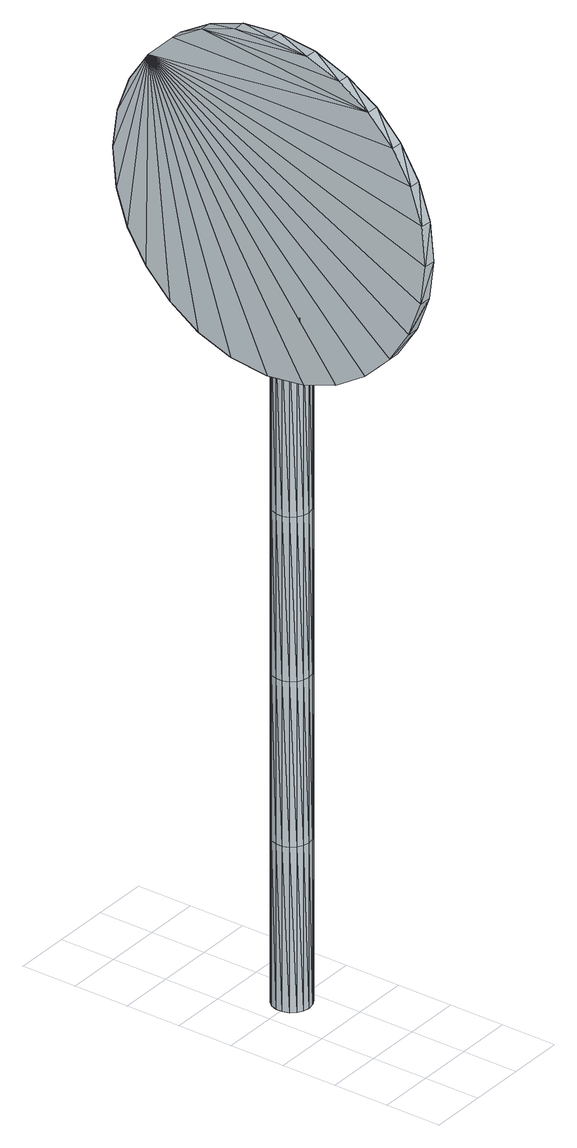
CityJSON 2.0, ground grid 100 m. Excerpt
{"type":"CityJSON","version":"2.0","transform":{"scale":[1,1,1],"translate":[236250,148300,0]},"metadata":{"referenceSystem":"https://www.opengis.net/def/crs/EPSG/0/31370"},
"CityObjects":{
"object1":{"type":"GenericCityObject","attributes":{"cluster":30,"mean_distance_to_centroid":0.116,"new_centroid_x":236204.2,"new_centroid_y":148682.19,"mean_distance_to_camera":8.08,"H1":0,"H2":0,"Z_final":108.71,"cluster2":-1,"proj_x":236210.68,"proj_y":148684.36,"id_line":53237,"bearing_l":161.53,"distance":6.84,"orientation":"right","G_obj":161.53},"geometry":[{"type":"MultiSurface","lod":"2","boundaries":[[[0,1,2]],[[2,1,3]],[[3,1,4]],[[4,1,5]],[[5,1,6]],[[1,7,6]],[[1,8,7]],[[1,9,8]],[[1,10,9]],[[1,11,10]],[[1,12,11]],[[1,13,12]],[[1,14,13]],[[15,14,1]],[[16,15,1]],[[17,16,1]],[[18,17,1]],[[0,18,1]],[[19,20,0]],[[19,0,2]],[[21,19,2]],[[21,2,3]],[[21,3,22]],[[22,3,4]],[[22,4,23]],[[23,4,5]],[[23,5,24]],[[24,5,6]],[[24,6,25]],[[25,6,7]],[[25,7,26]],[[26,7,8]],[[26,8,27]],[[8,9,27]],[[27,9,28]],[[9,10,28]],[[10,29,28]],[[10,11,29]],[[11,30,29]],[[11,12,30]],[[30,12,31]],[[31,12,13]],[[31,13,32]],[[32,13,14]],[[32,14,33]],[[33,14,15]],[[33,15,34]],[[34,15,16]],[[34,16,35]],[[35,16,17]],[[36,35,17]],[[18,36,17]],[[20,36,18]],[[20,18,0]],[[37,38,20]],[[37,20,19]],[[39,37,19]],[[21,39,19]],[[39,21,40]],[[40,21,22]],[[40,22,41]],[[41,22,23]],[[41,23,42]],[[42,23,24]],[[42,24,43]],[[43,24,25]],[[43,25,44]],[[44,25,26]],[[26,45,44]],[[26,27,45]],[[27,46,45]],[[27,28,46]],[[28,47,46]],[[28,29,47]],[[47,29,48]],[[29,30,48]],[[48,30,49]],[[49,30,31]],[[49,31,50]],[[50,31,32]],[[50,32,51]],[[51,32,33]],[[51,33,52]],[[52,33,34]],[[52,34,53]],[[53,34,35]],[[54,53,35]],[[54,35,36]],[[38,54,36]],[[38,36,20]],[[55,56,38]],[[55,38,37]],[[57,55,37]],[[57,37,39]],[[57,39,58]],[[58,39,40]],[[58,40,59]],[[59,40,41]],[[59,41,60]],[[60,41,42]],[[60,42,61]],[[61,42,43]],[[61,43,62]],[[62,43,44]],[[44,63,62]],[[44,45,63]],[[45,64,63]],[[45,46,64]],[[46,65,64]],[[46,47,65]],[[47,66,65]],[[47,48,66]],[[66,48,67]],[[67,48,49]],[[67,49,68]],[[68,49,50]],[[68,50,69]],[[69,50,51]],[[69,51,70]],[[70,51,52]],[[70,52,71]],[[71,52,53]],[[72,71,53]],[[72,53,54]],[[56,72,54]],[[56,54,38]],[[73,74,56]],[[73,56,55]],[[75,73,55]],[[75,55,57]],[[75,57,76]],[[76,57,58]],[[76,58,77]],[[77,58,59]],[[77,59,78]],[[78,59,60]],[[78,60,79]],[[79,60,61]],[[79,61,80]],[[80,61,62]],[[62,81,80]],[[62,63,81]],[[63,82,81]],[[63,64,82]],[[64,83,82]],[[64,65,83]],[[65,84,83]],[[65,66,84]],[[84,66,85]],[[85,66,67]],[[85,67,86]],[[86,67,68]],[[86,68,87]],[[87,68,69]],[[87,69,88]],[[88,69,70]],[[88,70,89]],[[89,70,71]],[[90,89,71]],[[90,71,72]],[[74,90,72]],[[74,72,56]],[[91,92,74]],[[91,74,73]],[[93,91,73]],[[93,73,75]],[[93,75,94]],[[94,75,76]],[[94,76,95]],[[95,76,77]],[[95,77,96]],[[96,77,78]],[[96,78,97]],[[97,78,79]],[[97,79,98]],[[98,79,80]],[[80,99,98]],[[80,81,99]],[[81,100,99]],[[81,82,100]],[[82,101,100]],[[82,83,101]],[[83,102,101]],[[83,84,102]],[[102,84,103]],[[103,84,85]],[[103,85,104]],[[104,85,86]],[[104,86,105]],[[105,86,87]],[[105,87,106]],[[106,87,88]],[[106,88,107]],[[107,88,89]],[[108,107,89]],[[108,89,90]],[[92,108,90]],[[92,90,74]],[[92,91,109]],[[91,93,109]],[[93,94,109]],[[94,95,109]],[[95,96,109]],[[109,96,97]],[[109,97,98]],[[109,98,99]],[[109,99,100]],[[109,100,101]],[[109,101,102]],[[109,102,103]],[[109,103,104]],[[105,109,104]],[[106,109,105]],[[107,109,106]],[[108,109,107]],[[92,109,108]],[[110,111,112]],[[113,112,114]],[[115,112,113]],[[116,112,115]],[[117,112,116]],[[118,112,117]],[[119,112,118]],[[120,112,119]],[[121,112,120]],[[122,112,121]],[[122,123,112]],[[123,110,112]],[[111,124,112]],[[124,125,112]],[[125,126,112]],[[126,127,112]],[[127,128,112]],[[128,129,112]],[[129,130,112]],[[130,131,112]],[[112,131,132]],[[131,133,132]],[[131,134,133]],[[133,134,135]],[[133,135,136]],[[135,137,136]],[[133,136,138]],[[136,139,138]],[[136,137,139]],[[137,140,139]],[[137,135,140]],[[135,141,140]],[[135,134,141]],[[134,142,141]],[[134,131,142]],[[131,143,142]],[[131,130,143]],[[143,130,144]],[[144,130,129]],[[144,129,145]],[[145,129,128]],[[145,128,146]],[[146,127,147]],[[147,127,126]],[[147,126,148]],[[148,126,125]],[[148,125,149]],[[149,125,124]],[[150,149,124]],[[150,124,111]],[[151,150,111]],[[151,111,110]],[[152,151,110]],[[152,110,123]],[[146,128,127]],[[153,123,122]],[[154,153,122]],[[154,122,121]],[[155,154,121]],[[155,121,120]],[[156,155,120]],[[156,120,119]],[[157,156,119]],[[157,119,118]],[[157,118,158]],[[158,118,117]],[[158,117,159]],[[153,152,123]],[[159,117,116]],[[159,116,160]],[[160,116,115]],[[160,115,161]],[[161,115,113]],[[161,113,162]],[[162,113,114]],[[162,114,163]],[[163,114,112]],[[163,112,164]],[[164,112,132]],[[132,165,164]],[[132,133,165]],[[133,138,165]],[[138,139,140]],[[161,162,163]],[[160,161,163]],[[159,160,163]],[[158,159,163]],[[157,158,163]],[[156,157,163]],[[155,156,163]],[[154,155,163]],[[153,154,163]],[[153,163,152]],[[152,163,151]],[[151,163,150]],[[150,163,149]],[[149,163,148]],[[148,163,147]],[[147,163,146]],[[146,163,145]],[[145,163,144]],[[144,163,143]],[[143,163,142]],[[163,164,142]],[[142,164,165]],[[142,165,141]],[[165,140,141]],[[165,138,140]],[[166,167,168]],[[168,167,169]],[[170,168,169]],[[170,169,171]],[[170,171,172]],[[172,171,173]],[[172,173,174]],[[174,173,175]],[[174,175,176]],[[176,175,177]],[[176,177,178]],[[178,177,179]],[[178,179,180]],[[180,179,181]],[[180,181,182]],[[182,181,183]],[[182,183,184]],[[184,183,185]],[[184,185,186]],[[186,185,187]],[[186,187,188]],[[188,187,189]],[[188,189,190]],[[190,189,191]],[[192,190,191]],[[192,191,193]],[[194,192,193]],[[194,193,195]],[[196,194,195]],[[196,195,197]],[[198,196,197]],[[198,197,199]],[[200,198,199]],[[200,199,201]],[[202,200,201]],[[202,201,203]],[[204,202,203]],[[204,203,205]],[[206,204,205]],[[206,205,207]],[[208,206,207]],[[208,207,209]],[[210,208,209]],[[210,209,211]],[[212,210,211]],[[212,211,213]],[[214,212,213]],[[214,213,215]],[[216,214,215]],[[216,215,217]],[[216,217,218]],[[218,217,219]],[[218,219,220]],[[220,219,221]],[[220,221,222]],[[222,221,223]],[[222,223,224]],[[224,223,225]],[[224,225,226]],[[226,225,227]],[[226,227,228]],[[228,227,229]],[[228,229,230]],[[230,229,231]],[[230,231,232]],[[232,231,233]],[[232,233,234]],[[234,233,235]],[[234,235,236]],[[236,235,237]],[[236,237,238]],[[238,237,239]],[[240,238,239]],[[240,239,241]],[[240,241,242]],[[242,241,243]],[[243,244,242]],[[243,245,244]],[[244,245,246]],[[246,245,247]],[[246,247,248]],[[248,247,249]],[[248,249,250]],[[250,249,251]],[[250,251,252]],[[252,251,253]],[[252,253,254]],[[254,253,255]],[[254,255,256]],[[256,255,257]],[[256,257,258]],[[258,257,259]],[[258,259,260]],[[260,259,261]],[[260,261,262]],[[262,261,263]],[[262,263,264]],[[264,263,265]],[[264,265,266]],[[266,265,267]],[[266,267,268]],[[268,267,269]],[[269,270,268]],[[269,271,270]],[[271,272,270]],[[271,273,272]],[[273,274,272]],[[273,275,274]],[[275,276,274]],[[275,277,276]],[[277,278,276]],[[277,279,278]],[[279,280,278]],[[279,281,280]],[[281,282,280]],[[281,283,282]],[[283,284,282]],[[283,285,284]],[[285,286,284]],[[285,287,286]],[[287,288,286]],[[287,289,288]],[[289,290,288]],[[289,291,290]],[[290,291,292]],[[292,291,293]],[[292,293,294]],[[294,293,295]],[[294,295,296]],[[296,295,297]],[[296,297,298]],[[298,297,299]],[[298,299,300]],[[300,299,301]],[[300,301,302]],[[302,301,303]],[[302,303,304]],[[304,303,305]],[[304,305,306]],[[306,305,307]],[[306,307,308]],[[308,307,309]],[[308,309,310]],[[310,309,311]],[[310,311,312]],[[312,311,313]],[[313,166,312]],[[313,167,166]],[[169,167,313]],[[169,313,171]],[[171,313,311]],[[173,171,311]],[[173,311,309]],[[175,173,309]],[[175,309,307]],[[177,175,307]],[[177,307,305]],[[179,177,305]],[[179,305,303]],[[181,179,303]],[[181,303,301]],[[183,181,301]],[[183,301,299]],[[183,299,297]],[[185,183,297]],[[185,297,295]],[[187,185,295]],[[187,295,293]],[[189,187,293]],[[189,293,291]],[[189,291,289]],[[189,289,287]],[[191,189,287]],[[191,287,285]],[[193,191,285]],[[195,193,285]],[[195,285,283]],[[197,195,283]],[[199,197,283]],[[201,199,283]],[[201,283,281]],[[203,201,281]],[[205,203,281]],[[205,281,279]],[[205,279,207]],[[207,279,209]],[[209,279,277]],[[209,277,211]],[[211,277,275]],[[211,275,213]],[[213,275,273]],[[213,273,215]],[[215,273,271]],[[215,271,217]],[[217,271,219]],[[219,271,269]],[[219,269,221]],[[221,269,223]],[[223,269,267]],[[223,267,225]],[[225,267,265]],[[225,265,227]],[[227,265,263]],[[227,263,229]],[[229,263,261]],[[229,261,231]],[[231,261,259]],[[231,259,257]],[[231,257,233]],[[233,257,255]],[[233,255,235]],[[235,255,253]],[[235,253,237]],[[253,251,237]],[[237,251,249]],[[237,249,239]],[[249,247,239]],[[239,247,245]],[[239,245,241]],[[241,245,243]],[[240,242,244]],[[168,312,166]],[[170,312,168]],[[170,310,312]],[[172,310,170]],[[172,308,310]],[[174,308,172]],[[174,306,308]],[[176,306,174]],[[176,304,306]],[[178,304,176]],[[178,302,304]],[[180,302,178]],[[180,300,302]],[[182,300,180]],[[182,298,300]],[[182,296,298]],[[184,296,182]],[[184,294,296]],[[186,294,184]],[[186,292,294]],[[188,292,186]],[[188,290,292]],[[188,288,290]],[[188,286,288]],[[190,286,188]],[[190,284,286]],[[192,284,190]],[[194,284,192]],[[194,282,284]],[[196,282,194]],[[198,282,196]],[[200,282,198]],[[200,280,282]],[[202,280,200]],[[204,280,202]],[[204,278,280]],[[204,206,278]],[[206,208,278]],[[208,276,278]],[[208,210,276]],[[210,274,276]],[[210,212,274]],[[212,272,274]],[[212,214,272]],[[214,270,272]],[[214,216,270]],[[216,218,270]],[[218,268,270]],[[218,220,268]],[[220,222,268]],[[222,266,268]],[[222,224,266]],[[224,264,266]],[[224,226,264]],[[226,262,264]],[[226,228,262]],[[228,260,262]],[[228,230,260]],[[230,258,260]],[[230,256,258]],[[230,232,256]],[[232,254,256]],[[232,234,254]],[[234,252,254]],[[234,236,252]],[[252,236,250]],[[236,248,250]],[[236,238,248]],[[248,238,246]],[[238,244,246]],[[238,240,244]],[[314,315,316]],[[316,315,317]],[[318,316,317]],[[318,317,319]],[[318,319,320]],[[320,319,321]],[[320,321,322]],[[322,321,323]],[[322,323,324]],[[324,323,325]],[[324,325,326]],[[326,325,327]],[[326,327,328]],[[328,327,329]],[[328,329,330]],[[330,329,331]],[[330,331,332]],[[332,331,333]],[[332,333,334]],[[334,333,335]],[[334,335,336]],[[336,335,337]],[[336,337,338]],[[338,337,339]],[[340,338,339]],[[340,339,341]],[[342,340,341]],[[342,341,343]],[[344,342,343]],[[344,343,345]],[[346,344,345]],[[346,345,347]],[[348,346,347]],[[348,347,349]],[[350,348,349]],[[350,349,351]],[[352,350,351]],[[352,351,353]],[[354,352,353]],[[354,353,355]],[[356,354,355]],[[356,355,357]],[[358,356,357]],[[358,357,359]],[[360,358,359]],[[360,359,361]],[[362,360,361]],[[362,361,363]],[[364,362,363]],[[364,363,365]],[[364,365,366]],[[366,365,367]],[[366,367,368]],[[368,367,369]],[[368,369,370]],[[370,369,371]],[[370,371,372]],[[372,371,373]],[[372,373,374]],[[374,373,375]],[[374,375,376]],[[376,375,377]],[[376,377,378]],[[378,377,379]],[[378,379,380]],[[380,379,381]],[[380,381,382]],[[382,381,383]],[[382,383,384]],[[384,383,385]],[[386,384,385]],[[386,385,387]],[[386,387,388]],[[388,387,389]],[[389,390,388]],[[389,391,390]],[[390,391,392]],[[392,391,393]],[[392,393,394]],[[394,393,395]],[[394,395,396]],[[396,395,397]],[[396,397,398]],[[398,397,399]],[[398,399,400]],[[400,399,401]],[[400,401,402]],[[402,401,403]],[[402,403,404]],[[404,403,405]],[[404,405,406]],[[406,405,407]],[[406,407,408]],[[408,407,409]],[[408,409,410]],[[410,409,411]],[[410,411,412]],[[412,411,413]],[[412,413,414]],[[414,413,415]],[[415,416,414]],[[415,417,416]],[[417,418,416]],[[417,419,418]],[[419,420,418]],[[419,421,420]],[[421,422,420]],[[421,423,422]],[[423,424,422]],[[423,425,424]],[[425,426,424]],[[425,427,426]],[[427,428,426]],[[427,429,428]],[[429,430,428]],[[429,431,430]],[[431,432,430]],[[431,433,432]],[[433,434,432]],[[433,435,434]],[[435,436,434]],[[435,437,436]],[[436,437,438]],[[438,437,439]],[[438,439,440]],[[440,439,441]],[[440,441,442]],[[442,441,443]],[[442,443,444]],[[444,443,445]],[[444,445,446]],[[446,445,447]],[[446,447,448]],[[448,447,449]],[[448,449,450]],[[450,449,451]],[[450,451,452]],[[452,451,453]],[[452,453,454]],[[454,453,455]],[[454,455,456]],[[456,455,457]],[[456,457,458]],[[458,457,459]],[[459,314,458]],[[459,315,314]],[[317,315,459]],[[317,459,319]],[[319,459,457]],[[321,319,457]],[[321,457,455]],[[323,321,455]],[[323,455,453]],[[325,323,453]],[[325,453,451]],[[327,325,451]],[[327,451,449]],[[329,327,449]],[[329,449,447]],[[331,329,447]],[[331,447,445]],[[331,445,443]],[[333,331,443]],[[333,443,441]],[[335,333,441]],[[335,441,439]],[[337,335,439]],[[337,439,437]],[[337,437,435]],[[337,435,433]],[[339,337,433]],[[339,433,431]],[[341,339,431]],[[343,341,431]],[[343,431,429]],[[345,343,429]],[[347,345,429]],[[349,347,429]],[[349,429,427]],[[351,349,427]],[[353,351,427]],[[353,427,425]],[[353,425,355]],[[355,425,357]],[[357,425,423]],[[357,423,359]],[[359,423,421]],[[359,421,361]],[[361,421,419]],[[361,419,363]],[[363,419,417]],[[363,417,365]],[[365,417,367]],[[367,417,415]],[[367,415,369]],[[369,415,413]],[[369,413,371]],[[371,413,411]],[[371,411,373]],[[373,411,409]],[[373,409,375]],[[375,409,407]],[[375,407,377]],[[377,407,405]],[[377,405,403]],[[377,403,379]],[[379,403,401]],[[379,401,381]],[[381,401,399]],[[381,399,383]],[[399,397,383]],[[383,397,395]],[[383,395,385]],[[395,393,385]],[[385,393,391]],[[385,391,387]],[[387,391,389]],[[386,388,390]],[[316,458,314]],[[318,458,316]],[[318,456,458]],[[320,456,318]],[[320,454,456]],[[322,454,320]],[[322,452,454]],[[324,452,322]],[[324,450,452]],[[326,450,324]],[[326,448,450]],[[328,448,326]],[[328,446,448]],[[330,446,328]],[[330,444,446]],[[330,442,444]],[[332,442,330]],[[332,440,442]],[[334,440,332]],[[334,438,440]],[[336,438,334]],[[336,436,438]],[[336,434,436]],[[336,432,434]],[[338,432,336]],[[338,430,432]],[[340,430,338]],[[342,430,340]],[[342,428,430]],[[344,428,342]],[[346,428,344]],[[348,428,346]],[[348,426,428]],[[350,426,348]],[[352,426,350]],[[352,424,426]],[[352,354,424]],[[354,356,424]],[[356,422,424]],[[356,358,422]],[[358,420,422]],[[358,360,420]],[[360,418,420]],[[360,362,418]],[[362,416,418]],[[362,364,416]],[[364,366,416]],[[366,414,416]],[[366,368,414]],[[368,412,414]],[[368,370,412]],[[370,410,412]],[[370,372,410]],[[372,408,410]],[[372,374,408]],[[374,406,408]],[[374,376,406]],[[376,404,406]],[[376,402,404]],[[376,378,402]],[[378,400,402]],[[378,380,400]],[[380,398,400]],[[380,382,398]],[[398,382,396]],[[382,394,396]],[[382,384,394]],[[394,384,392]],[[384,390,392]],[[384,386,390]]]}]}
},
"vertices":[
[63,337,2],[63,303,2],[75,335,2],[85,329,2],[92,320,2],[96,309,2],[96,297,2],[92,286,2],[85,277,2],[75,272,2],[63,270,2],[52,272,2],[42,277,2],[34,286,2],[30,297,2],[30,309,2],[34,320,2],[42,329,2],[52,335,2],[75,335,300],[63,337,300],[85,329,300],[92,320,300],[96,309,300],[96,297,300],[92,286,300],[85,277,300],[75,272,300],[63,270,300],[52,272,300],[42,277,300],[34,286,300],[30,297,300],[30,309,300],[34,320,300],[42,329,300],[52,335,300],[75,335,598],[63,337,598],[85,329,598],[92,320,598],[96,309,598],[96,297,598],[92,286,598],[85,277,598],[75,272,598],[63,270,598],[52,272,598],[42,277,598],[34,286,598],[30,297,598],[30,309,598],[34,320,598],[42,329,598],[52,335,598],[75,335,895],[63,337,895],[85,329,895],[92,320,895],[96,309,895],[96,297,895],[92,286,895],[85,277,895],[75,272,895],[63,270,895],[52,272,895],[42,277,895],[34,286,895],[30,297,895],[30,309,895],[34,320,895],[42,329,895],[52,335,895],[75,335,1193],[63,337,1193],[85,329,1193],[92,320,1193],[96,309,1193],[96,297,1193],[92,286,1193],[85,277,1193],[75,272,1193],[63,270,1193],[52,272,1193],[42,277,1193],[34,286,1193],[30,297,1193],[30,309,1193],[34,320,1193],[42,329,1193],[52,335,1193],[75,335,1491],[63,337,1491],[85,329,1491],[92,320,1491],[96,309,1491],[96,297,1491],[92,286,1491],[85,277,1491],[75,272,1491],[63,270,1491],[52,272,1491],[42,277,1491],[34,286,1491],[30,297,1491],[30,309,1491],[34,320,1491],[42,329,1491],[52,335,1491],[63,303,1491],[28,177,1185],[28,121,1221],[37,545,1645],[35,603,1525],[36,581,1589],[34,611,1456],[33,603,1387],[32,581,1324],[31,545,1268],[30,498,1221],[29,442,1185],[28,379,1162],[28,309,1154],[28,240,1162],[29,74,1268],[30,38,1324],[31,15,1387],[32,7,1456],[33,15,1525],[34,38,1589],[36,74,1645],[37,121,1692],[38,498,1692],[38,442,1727],[37,177,1727],[38,240,1750],[39,379,1750],[38,309,1758],[18,379,1750],[17,309,1758],[17,240,1750],[16,177,1728],[16,121,1692],[15,74,1645],[14,38,1589],[12,16,1526],[11,8,1457],[10,16,1387],[9,38,1324],[8,74,1268],[7,121,1221],[7,177,1185],[7,240,1163],[7,309,1155],[7,379,1163],[8,442,1185],[9,498,1221],[10,545,1268],[11,581,1324],[12,603,1387],[13,611,1457],[14,603,1526],[16,581,1589],[16,545,1645],[17,498,1692],[17,442,1728],[20,413,1304],[20,413,1265],[54,413,1304],[54,413,1265],[53,394,1304],[53,394,1265],[75,385,1304],[75,385,1265],[79,384,1304],[79,384,1265],[83,383,1304],[83,383,1265],[86,381,1304],[86,381,1265],[89,379,1304],[89,379,1265],[93,377,1304],[93,377,1265],[96,375,1304],[96,375,1265],[99,373,1304],[99,373,1265],[109,365,1304],[109,365,1265],[112,363,1304],[112,363,1265],[114,360,1304],[114,360,1265],[116,357,1304],[116,357,1265],[117,354,1304],[117,354,1265],[119,351,1304],[119,351,1265],[119,347,1304],[119,347,1265],[119,344,1304],[119,344,1265],[119,309,1304],[119,309,1265],[116,290,1304],[116,290,1265],[115,285,1304],[115,285,1265],[114,280,1304],[114,280,1265],[112,276,1304],[112,276,1265],[109,271,1304],[109,271,1265],[106,268,1304],[106,268,1265],[102,264,1304],[102,264,1265],[98,261,1304],[98,261,1265],[97,261,1304],[97,261,1265],[93,259,1304],[93,259,1265],[88,256,1304],[88,256,1265],[83,255,1304],[83,255,1265],[78,253,1304],[78,253,1265],[73,252,1304],[73,252,1265],[68,251,1304],[68,251,1265],[62,251,1304],[62,251,1265],[51,251,1304],[51,251,1265],[49,226,1304],[49,226,1265],[20,225,1304],[20,225,1265],[20,256,1304],[20,256,1265],[40,270,1304],[40,270,1265],[57,269,1304],[57,269,1265],[60,269,1304],[60,269,1265],[63,269,1304],[63,269,1265],[67,269,1304],[67,269,1265],[70,270,1304],[70,270,1265],[74,270,1304],[74,270,1265],[77,271,1304],[77,271,1265],[80,272,1304],[80,272,1265],[83,273,1304],[83,273,1265],[86,275,1304],[86,275,1265],[88,277,1304],[88,277,1265],[90,279,1304],[90,279,1265],[91,282,1304],[91,282,1265],[92,284,1304],[92,284,1265],[93,287,1304],[93,287,1265],[95,307,1304],[95,307,1265],[95,344,1304],[95,344,1265],[95,346,1304],[95,346,1265],[94,348,1304],[94,348,1265],[93,350,1304],[93,350,1265],[92,352,1304],[92,352,1265],[91,354,1304],[91,354,1265],[89,355,1304],[89,355,1265],[87,357,1304],[87,357,1265],[85,358,1304],[85,358,1265],[82,359,1304],[82,359,1265],[80,360,1304],[80,360,1265],[78,361,1304],[78,361,1265],[75,361,1304],[75,361,1265],[73,362,1304],[73,362,1265],[71,362,1304],[71,362,1265],[50,366,1304],[50,366,1265],[26,380,1304],[26,380,1265],[28,413,1473],[28,413,1434],[62,413,1473],[62,413,1434],[61,394,1473],[61,394,1434],[84,385,1473],[84,385,1434],[87,384,1473],[87,384,1434],[91,383,1473],[91,383,1434],[94,381,1473],[94,381,1434],[97,379,1473],[97,379,1434],[101,377,1473],[101,377,1434],[104,375,1473],[104,375,1434],[107,373,1473],[107,373,1434],[117,365,1473],[117,365,1434],[120,363,1473],[120,363,1434],[122,360,1473],[122,360,1434],[124,357,1473],[124,357,1434],[126,354,1473],[126,354,1434],[127,351,1473],[127,351,1434],[127,347,1473],[127,347,1434],[127,344,1473],[127,344,1434],[127,309,1473],[127,309,1434],[124,290,1473],[124,290,1434],[123,285,1473],[123,285,1434],[122,280,1473],[122,280,1434],[120,276,1473],[120,276,1434],[117,271,1473],[117,271,1434],[114,268,1473],[114,268,1434],[110,264,1473],[110,264,1434],[106,261,1473],[106,261,1434],[101,259,1473],[101,259,1434],[96,256,1473],[96,256,1434],[91,255,1473],[91,255,1434],[86,253,1473],[86,253,1434],[81,252,1473],[81,252,1434],[76,251,1473],[76,251,1434],[71,251,1473],[71,251,1434],[59,251,1473],[59,251,1434],[57,226,1473],[57,226,1434],[28,225,1473],[28,225,1434],[28,256,1473],[28,256,1434],[49,270,1473],[49,270,1434],[65,269,1473],[65,269,1434],[68,269,1473],[68,269,1434],[72,269,1473],[72,269,1434],[75,269,1473],[75,269,1434],[78,270,1473],[78,270,1434],[82,270,1473],[82,270,1434],[85,271,1473],[85,271,1434],[88,272,1473],[88,272,1434],[91,273,1473],[91,273,1434],[94,275,1473],[94,275,1434],[96,277,1473],[96,277,1434],[98,279,1473],[98,279,1434],[99,282,1473],[99,282,1434],[101,284,1473],[101,284,1434],[101,287,1473],[101,287,1434],[103,307,1473],[103,307,1434],[103,344,1473],[103,344,1434],[103,346,1473],[103,346,1434],[102,348,1473],[102,348,1434],[101,350,1473],[101,350,1434],[100,352,1473],[100,352,1434],[99,354,1473],[99,354,1434],[97,355,1473],[97,355,1434],[95,357,1473],[95,357,1434],[93,358,1473],[93,358,1434],[90,359,1473],[90,359,1434],[88,360,1473],[88,360,1434],[86,361,1473],[86,361,1434],[83,361,1473],[83,361,1434],[81,362,1473],[81,362,1434],[79,362,1473],[79,362,1434],[58,366,1473],[58,366,1434],[34,380,1473],[34,380,1434]
]}
